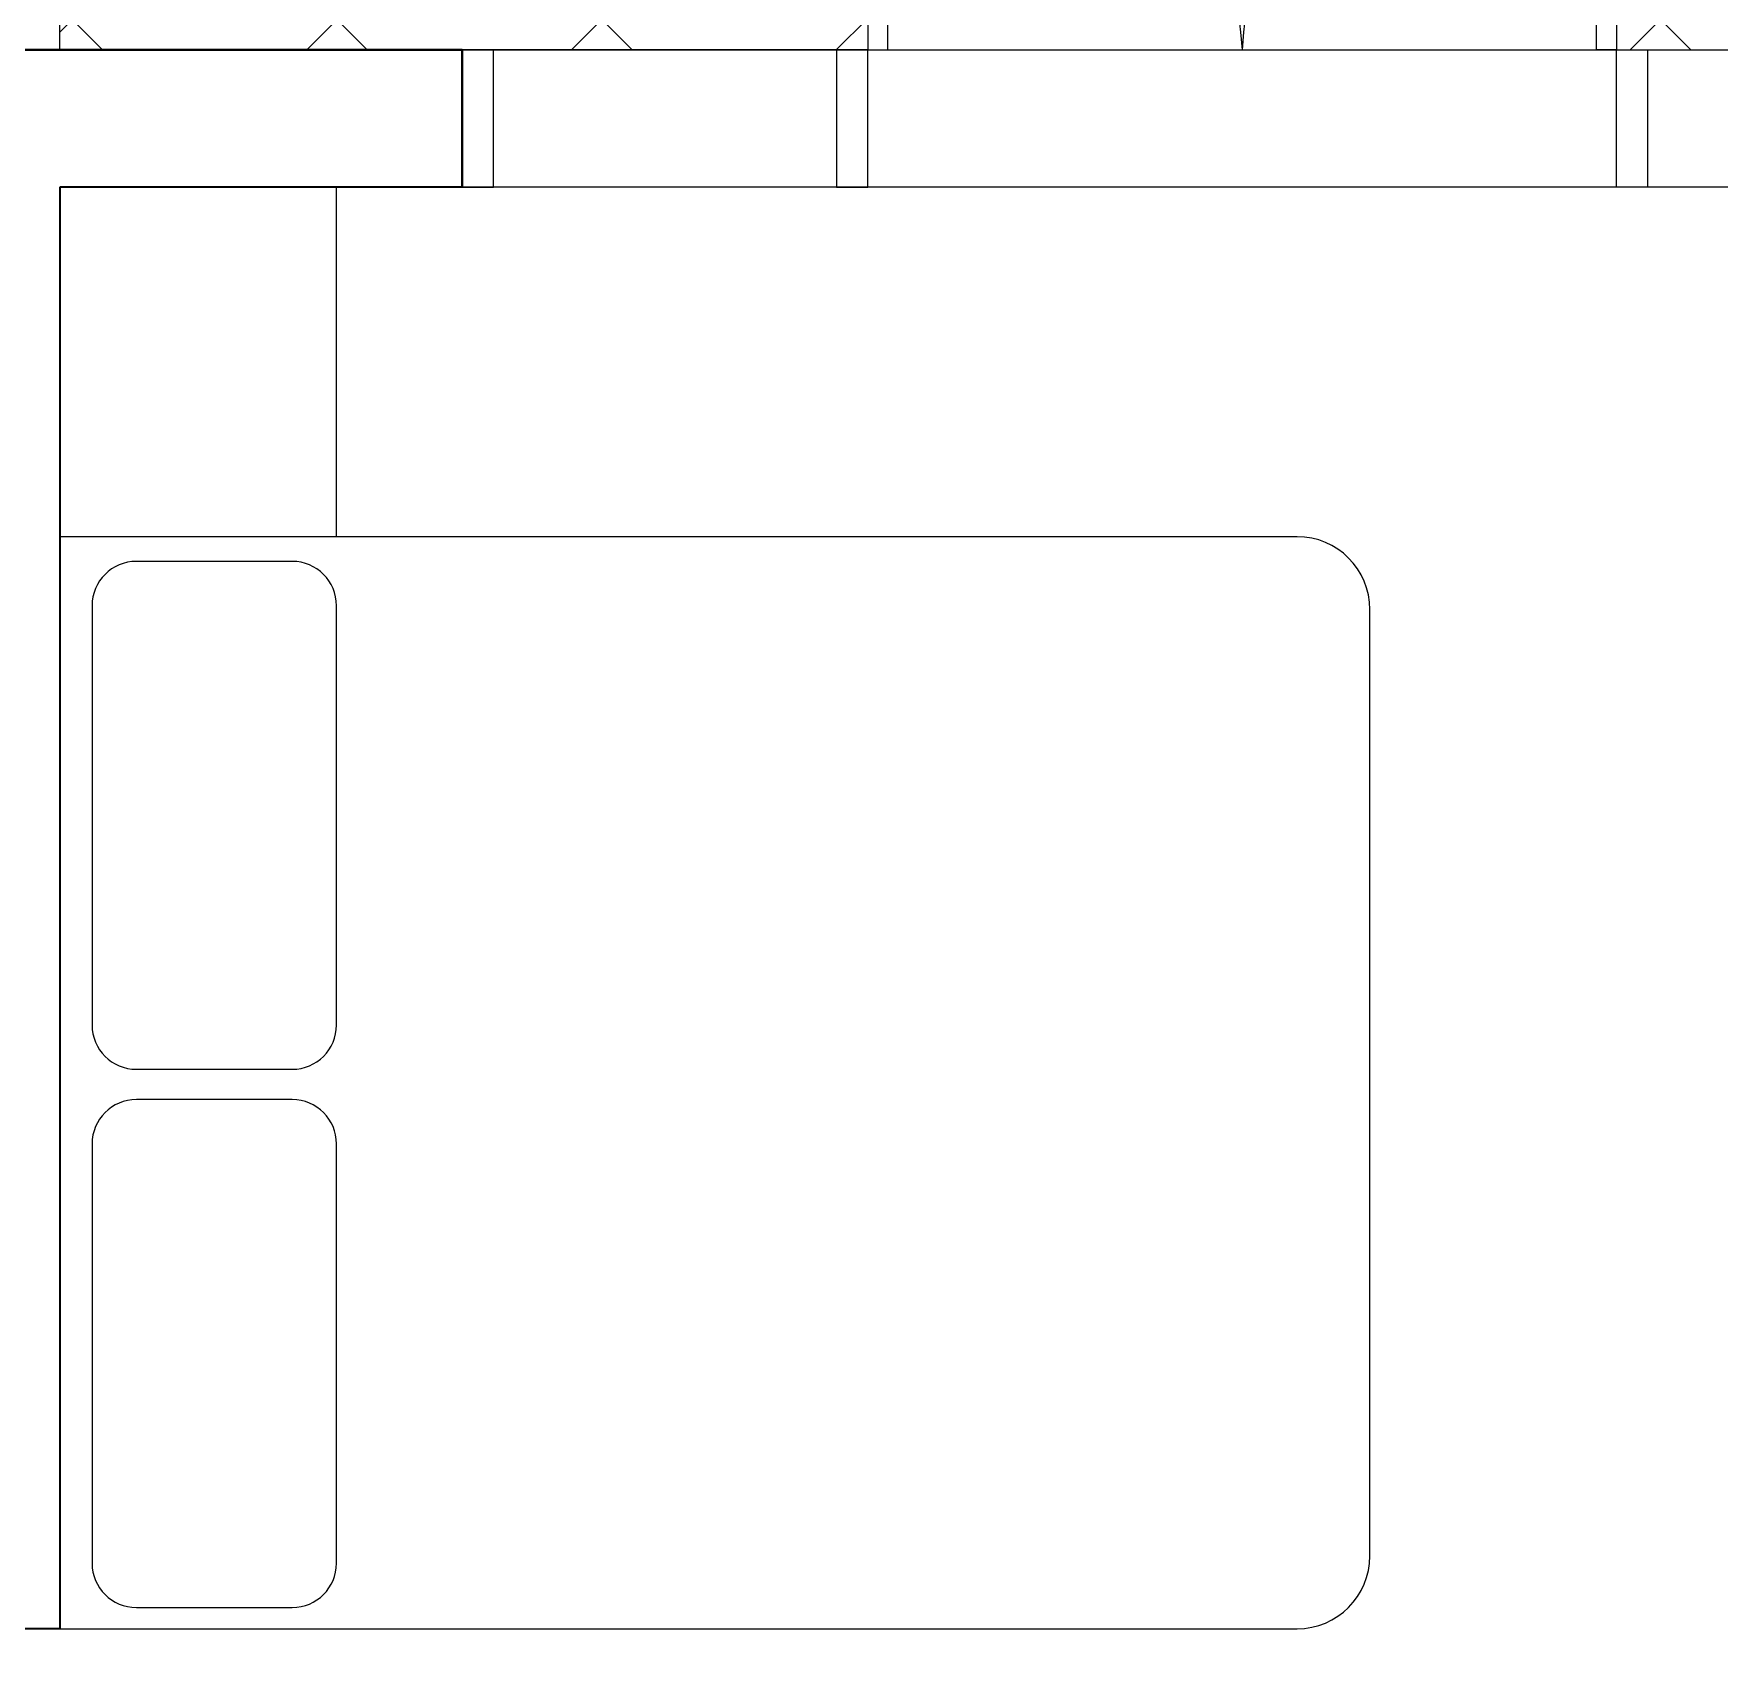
# Model space of a CAD drawing. Header units: millimetres. Extents: x -529782 to -142003, y -492574 to -273331.
# Drawn here: x -457844 to -455142, y -300367 to -297760 of the extents above; entities that cross this region are included whole.
import ezdxf

# ---------------------------------------------------------------- set-up
doc = ezdxf.new("R2010")
doc.units = ezdxf.units.MM
doc.header["$LTSCALE"] = 500
doc.header["$MEASUREMENT"] = 0
doc.linetypes.add('HIDDEN', pattern=[0.375, 0.25, -0.125])
for name, color, linetype, lineweight in [('1.cat 30', 30, 'CONTINUOUS', 35), ('CA.dim 08', 251, 'CONTINUOUS', 13), ('CA.thay 145', 145, 'CONTINUOUS', 18), ('noithat', 15, 'CONTINUOUS', 9)]:
    doc.layers.add(name, color=color, linetype=linetype, lineweight=lineweight)
doc.layers.add('HIDE', color=8, linetype='HIDDEN')
doc.layers.add('NTHT', color=5, linetype='CONTINUOUS')

# ---------------------------------------------------------------- blocks, each defined once
blk = doc.blocks.new('A$C2BDB356E')
at = {"layer": 'noithat', "color": 135, "linetype": 'Continuous'}
for p, q in [((0.0007344302721321583, 599.9999563574092), (0.0007344302721321583, 699.9999563574092)), ((0.0007344302721321583, 699.9999563574092), (40.00073443027213, 699.9999563574092)), ((40.00073443027213, 699.9999563574092), (40.00073443027213, 599.9999563574092)), ((40.00073443027213, 599.9999563574092), (0.0007344302721321583, 599.9999563574092)), ((0.0007344302721321583, 99.99995635740925), (0.0007344302721321583, -4.364259075373411e-05)), ((40.00073443027213, 99.99995635740925), (0.0007344302721321583, 99.99995635740925)), ((40.00073443027213, -4.364259075373411e-05), (40.00073443027213, 99.99995635740925)), ((0.0007344302721321583, -4.364259075373411e-05), (40.00073443027213, -4.364259075373411e-05))]:
    blk.add_line(p, q, dxfattribs=at)
at = {"layer": 'noithat', "color": 8, "linetype": 'Continuous'}
for p, q in [((0.0007344302721321583, 99.99995635740925), (0.0007344302721321583, 599.9999563574092)), ((20.00073443027213, 599.9999563574092), (20.00073443027213, 99.99995635740925)), ((40.00073443027213, 599.9999563574092), (40.00073443027213, 99.99995635740925))]:
    blk.add_line(p, q, dxfattribs=at)
at = {"layer": 'noithat', "color": 1, "linetype": 'Continuous'}
blk.add_arc((10.18820847296689, 740.3098040898665), 740.9098847954065, 272.306074052381, 356.8812333185894, dxfattribs=at)

msp = doc.modelspace()

# ---------------------------------------------------------------- hatches: boundary and pattern name
at = {"layer": 'HIDE'}
h = msp.add_hatch(dxfattribs=at)
h.set_pattern_fill('_USER', color=256, scale=300, angle=45, style=0, double=1, pattern_type=0)
h.set_pattern_definition([(45, (-145523.5924993914, 15368.81805302692), (-212.1320343559642, 212.1320343559643), []), (135, (-145523.5924993914, 15368.81805302692), (-212.1320343559643, -212.1320343559642), [])])
h.paths.add_polyline_path([(-454011.9635896764, -297006.3387839113), (-454341.9635896764, -297006.3387839113), (-454341.9635896764, -296896.3387839113), (-457471.9635896764, -296896.3387839112), (-457471.9635896764, -297006.3387839113), (-457801.9635896764, -297006.3387839113), (-457801.9635896763, -297786.3387839113), (-457156.9635896764, -297786.3387839113), (-457106.9635897178, -297786.338783911), (-456556.9635896828, -297786.3387839435), (-456506.9635896829, -297786.3387839435), (-456506.9635896828, -297706.3387839388), (-456506.9635896828, -297306.3387839156), (-456506.9635896828, -297226.3387839108), (-456474.9635892262, -297226.3387839109, -0.3867462165818639), (-455906.9635896643, -297786.3387836438, -0.3867462169709407), (-455338.9635893298, -297226.3387839109), (-455306.9635896785, -297226.3387839109), (-455306.9635896785, -297306.3387839156), (-455306.9635896785, -297706.3387839388), (-455306.9635896785, -297786.3387839113), (-454656.9635896764, -297786.3387839113), (-454011.9635896764, -297786.3387839113)])

# ---------------------------------------------------------------- linework, layer by layer
at = {"layer": '1.cat 30'}
for p, q in [((-458211.9635896764, -297786.3387839113), (-457156.9635896764, -297786.3387839113)), ((-457156.9635896764, -297786.3387839113), (-457156.9635896764, -298006.3387839113)), ((-457156.9635896764, -297786.3387839113), (-457156.9635896764, -298006.3387839113)), ((-457156.9635896764, -297786.3387839113), (-457156.9635896764, -298006.3387839113)), ((-457156.9635897091, -298006.3387839112), (-457156.9635897091, -297786.338783911))]:
    msp.add_line(p, q, dxfattribs=at)
for points in [[(-457156.9635896764, -297786.3387839113), (-458211.9635896763, -297786.3387839113), (-458211.9635896763, -297786.3387839113), (-459321.9635896764, -297786.3387839113), (-459321.9635896764, -307806.3387839113), (-448201.9635896764, -307806.3387839113), (-448201.9635896764, -307051.3387839113)], [(-457801.9635896764, -298006.3387839113), (-457801.9635896764, -300316.3387839114), (-458021.9635896764, -300316.3387839114)], [(-457156.9635896764, -298006.3387839113), (-457801.9635896764, -298006.3387839113)]]:
    msp.add_lwpolyline(points, dxfattribs=at)
at = {"layer": 'CA.dim 08'}
for p, q in [((-457801.9635896764, -297786.3387839113), (-457801.9635896764, -297006.3387839113)), ((-457156.9635896764, -297786.3387839113), (-454656.9635896764, -297786.3387839113)), ((-456556.9635896828, -297786.3387839435), (-457106.9635897178, -297786.3387839435)), ((-456474.963589681, -297786.3387839435), (-455338.9635896786, -297786.3387839435)), ((-455256.9635896785, -297786.3387839435), (-454706.9635896764, -297786.338783911)), ((-454656.9635896764, -298006.3387839112), (-457156.9635896764, -298006.3387839112))]:
    msp.add_line(p, q, dxfattribs=at)
at = {"layer": 'CA.thay 145'}
for points in [[(-457106.9635897178, -297786.338783911), (-457156.9635897178, -297786.338783911), (-457156.9635897178, -298006.3387839112), (-457106.9635897178, -298006.3387839112)], [(-456506.9635896828, -297786.3387839435), (-456556.9635896828, -297786.3387839435), (-456556.9635896828, -298006.3387839437), (-456506.9635896828, -298006.3387839437)], [(-455306.9635896785, -297786.3387839435), (-455256.9635896785, -297786.3387839435), (-455256.9635896785, -298006.3387839437), (-455306.9635896785, -298006.3387839437)]]:
    msp.add_lwpolyline(points, close=True, dxfattribs=at)
at = {"layer": 'NTHT'}
for p, q in [((-457358.4563876322, -298566.338783889), (-457358.4563876322, -298006.3387839113)), ((-455818.6302563219, -298566.338783889), (-457801.9635896764, -298566.338783889)), ((-457801.9635896764, -298566.338783889), (-457801.9635896764, -300316.3387839114)), ((-457429.4432900592, -298605.9874516939), (-457679.2630237422, -298605.9874516939)), ((-457750.2499261691, -298676.9743541246), (-457750.2499261691, -299348.900894328)), ((-457358.4563876322, -299348.900894328), (-457358.4563876322, -298676.9743541246)), ((-455701.963589654, -300199.6721172397), (-455701.963589654, -298683.0054505607)), ((-457679.2630237422, -299419.8877967512), (-457429.4432900592, -299419.8877967512)), ((-457429.4432900592, -299468.3966381167), (-457679.2630237422, -299468.3966381167)), ((-457750.2499261691, -299539.3835405399), (-457750.2499261691, -300211.3100807433)), ((-457358.4563876322, -300211.3100807433), (-457358.4563876322, -299539.3835405399)), ((-457679.2630237422, -300282.296983174), (-457429.4432900592, -300282.296983174)), ((-457801.9635896764, -300316.3387839114), (-455818.6302563219, -300316.3387839114))]:
    msp.add_line(p, q, dxfattribs=at)
for centre, radius, start, end in [((-455818.6302563219, -298683.0054505607), 116.6666666678871, 0, 90), ((-457679.2630237422, -298676.9743541246), 70.98690242850137, 90, 180), ((-457429.4432900592, -298676.9743541246), 70.98690242852808, 0, 90), ((-457679.2630237422, -299348.900894328), 70.98690242849898, 180, 270), ((-457429.4432900592, -299348.900894328), 70.98690242852558, 270, 0), ((-457679.2630237422, -299539.3835405399), 70.98690242850353, 90, 180), ((-457429.4432900592, -299539.3835405399), 70.9869024285299, 0, 90), ((-457679.2630237422, -300211.3100807433), 70.98690242850353, 180, 270), ((-457429.4432900592, -300211.3100807433), 70.9869024285299, 270, 0), ((-455818.6302563219, -300199.6721172397), 116.6666666678871, 270, 0)]:
    msp.add_arc(centre, radius, start, end, dxfattribs=at)

# ---------------------------------------------------------------- block references
at = {"layer": 'noithat', "yscale": 0.8000000000465661, "zscale": 0.8, "rotation": 180}
for p, xscale in [((-456506.9641772271, -297226.338818825), -0.8000000000465661), ((-455306.9630021343, -297226.338818825), 0.7999999999883585)]:
    msp.add_blockref('A$C2BDB356E', p, dxfattribs=dict(at, xscale=xscale))

doc.saveas('drawing.dxf')
